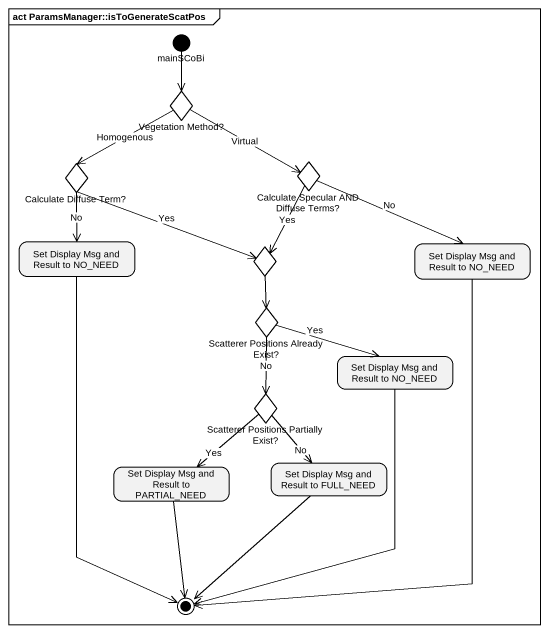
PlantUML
@startuml
mainframe act ParamsManager::isToGenerateScatPos
hide empty description
state mainSCoBi <<start>>
state "Vegetation Method?" as Vegetation_Method <<choice>>
state "Calculate Diffuse Term?" as Calculate_Diffuse_Term <<choice>>
state "Calculate Specular AND Diffuse Terms?" as Calculate_Specular_AND <<choice>>
state "Set Display Msg and Result to NO_NEED" as Set_Display_Msg_and_Result
state choice1 <<choice>>
state "Set Display Msg and Result to NO_NEED" as Set_Display_Msg_and_Result_2
state "Scatterer Positions Already Exist?" as Scatterer_Positions_Already <<choice>>
state "Set Display Msg and Result to NO_NEED" as Set_Display_Msg_and_Result_3
state "Scatterer Positions Partially Exist?" as Scatterer_Positions <<choice>>
state "Set Display Msg and Result to PARTIAL_NEED" as Set_Display_Msg_and_Result_4
state "Set Display Msg and Result to FULL_NEED" as Set_Display_Msg_and_Result_5
mainSCoBi --> Vegetation_Method
Vegetation_Method --> Calculate_Diffuse_Term : Homogenous
Vegetation_Method -right-> Calculate_Specular_AND : Virtual
Calculate_Diffuse_Term --> Set_Display_Msg_and_Result : No
Calculate_Diffuse_Term -right-> choice1 : Yes
Calculate_Specular_AND --> choice1 : Yes
Calculate_Specular_AND -right-> Set_Display_Msg_and_Result_2 : No
choice1 --> Scatterer_Positions_Already
Scatterer_Positions_Already -right-> Set_Display_Msg_and_Result_3 : Yes
Scatterer_Positions_Already --> Scatterer_Positions : No
Scatterer_Positions --> Set_Display_Msg_and_Result_4 : Yes
Scatterer_Positions --> Set_Display_Msg_and_Result_5 : No
Set_Display_Msg_and_Result --> [*]
Set_Display_Msg_and_Result_2 --> [*]
Set_Display_Msg_and_Result_3 --> [*]
Set_Display_Msg_and_Result_4 --> [*]
Set_Display_Msg_and_Result_5 --> [*]
@enduml
